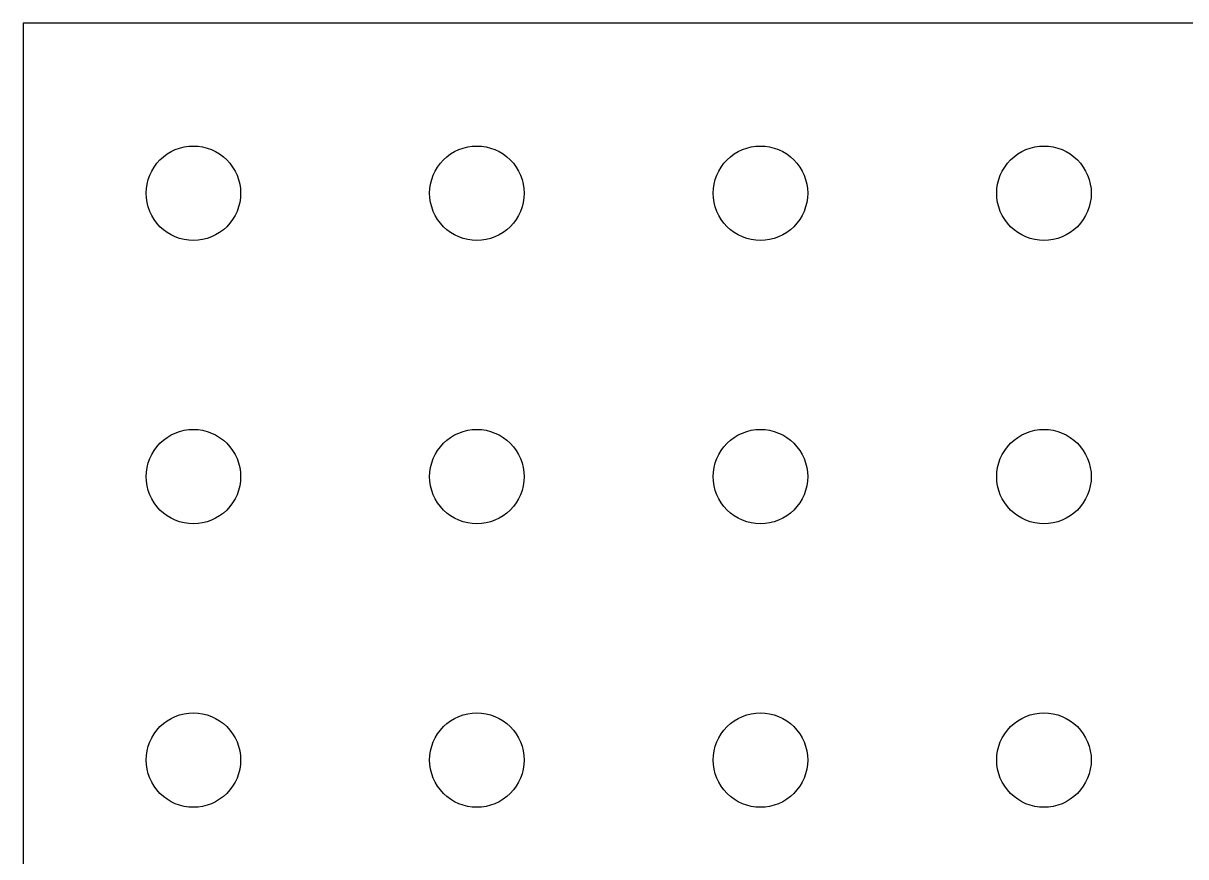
# Model space of a CAD drawing. Header units: metres. Extents: x -9 to 114, y -247 to 114.
# Drawn here: x -9 to 52.5, y 69.9 to 114 of the extents above; entities that cross this region are included whole.
import ezdxf

# ---------------------------------------------------------------- set-up
doc = ezdxf.new("R2010")
doc.units = ezdxf.units.M

msp = doc.modelspace()

# ---------------------------------------------------------------- linework, layer by layer
for p, q in [((114, 114), (-9, 114)), ((-9, 114), (-9, -9)), ((-1.58597, 106.933), (-1.38892, 107.079)), ((-1.38892, 107.079), (-1.17848, 107.205)), ((-1.17848, 107.205), (-0.956696, 107.31)), ((-0.956696, 107.31), (-0.725708, 107.392)), ((-0.725708, 107.392), (-0.487717, 107.452)), ((-0.487717, 107.452), (-0.245041, 107.488)), ((-0.245041, 107.488), (0, 107.5)), ((0, 107.5), (0.245041, 107.488)), ((0.245041, 107.488), (0.487717, 107.452)), ((0.487717, 107.452), (0.725708, 107.392)), ((0.725708, 107.392), (0.956696, 107.31)), ((0.956696, 107.31), (1.17848, 107.205)), ((1.17848, 107.205), (1.38892, 107.079)), ((1.38892, 107.079), (1.58597, 106.933)), ((13.414, 106.933), (13.6111, 107.079)), ((13.6111, 107.079), (13.8215, 107.205)), ((13.8215, 107.205), (14.0433, 107.31)), ((14.0433, 107.31), (14.2743, 107.392)), ((14.2743, 107.392), (14.5123, 107.452)), ((14.5123, 107.452), (14.7549, 107.488)), ((14.7549, 107.488), (15, 107.5)), ((15, 107.5), (15.245, 107.488)), ((15.245, 107.488), (15.4877, 107.452)), ((15.4877, 107.452), (15.7257, 107.392)), ((15.7257, 107.392), (15.9567, 107.31)), ((15.9567, 107.31), (16.1785, 107.205)), ((16.1785, 107.205), (16.3889, 107.079)), ((16.3889, 107.079), (16.586, 106.933)), ((28.414, 106.933), (28.6111, 107.079)), ((28.6111, 107.079), (28.8215, 107.205)), ((28.8215, 107.205), (29.0433, 107.31)), ((29.0433, 107.31), (29.2743, 107.392)), ((29.2743, 107.392), (29.5123, 107.452)), ((29.5123, 107.452), (29.7549, 107.488)), ((29.7549, 107.488), (30, 107.5)), ((30, 107.5), (30.245, 107.488)), ((30.245, 107.488), (30.4877, 107.452)), ((30.4877, 107.452), (30.7257, 107.392)), ((30.7257, 107.392), (30.9567, 107.31)), ((30.9567, 107.31), (31.1785, 107.205)), ((31.1785, 107.205), (31.3889, 107.079)), ((31.3889, 107.079), (31.586, 106.933)), ((43.414, 106.933), (43.6111, 107.079)), ((43.6111, 107.079), (43.8215, 107.205)), ((43.8215, 107.205), (44.0433, 107.31)), ((44.0433, 107.31), (44.2743, 107.392)), ((44.2743, 107.392), (44.5123, 107.452)), ((44.5123, 107.452), (44.7549, 107.488)), ((44.7549, 107.488), (45, 107.5)), ((45, 107.5), (45.245, 107.488)), ((45.245, 107.488), (45.4877, 107.452)), ((45.4877, 107.452), (45.7257, 107.392)), ((45.7257, 107.392), (45.9567, 107.31)), ((45.9567, 107.31), (46.1785, 107.205)), ((46.1785, 107.205), (46.3889, 107.079)), ((46.3889, 107.079), (46.586, 106.933)), ((-2.07866, 106.389), (-1.93253, 106.586)), ((-1.93253, 106.586), (-1.76776, 106.768)), ((-1.76776, 106.768), (-1.58597, 106.933)), ((1.58597, 106.933), (1.76776, 106.768)), ((1.76776, 106.768), (1.93253, 106.586)), ((1.93253, 106.586), (2.07866, 106.389)), ((12.9213, 106.389), (13.0675, 106.586)), ((13.0675, 106.586), (13.2322, 106.768)), ((13.2322, 106.768), (13.414, 106.933)), ((16.586, 106.933), (16.7678, 106.768)), ((16.7678, 106.768), (16.9325, 106.586)), ((16.9325, 106.586), (17.0787, 106.389)), ((27.9213, 106.389), (28.0675, 106.586)), ((28.0675, 106.586), (28.2322, 106.768)), ((28.2322, 106.768), (28.414, 106.933)), ((31.586, 106.933), (31.7678, 106.768)), ((31.7678, 106.768), (31.9325, 106.586)), ((31.9325, 106.586), (32.0787, 106.389)), ((42.9213, 106.389), (43.0675, 106.586)), ((43.0675, 106.586), (43.2322, 106.768)), ((43.2322, 106.768), (43.414, 106.933)), ((46.586, 106.933), (46.7678, 106.768)), ((46.7678, 106.768), (46.9325, 106.586)), ((46.9325, 106.586), (47.0787, 106.389)), ((-2.39235, 105.726), (-2.30969, 105.957)), ((-2.30969, 105.957), (-2.20479, 106.178)), ((-2.20479, 106.178), (-2.07866, 106.389)), ((2.07866, 106.389), (2.20479, 106.178)), ((2.20479, 106.178), (2.30969, 105.957)), ((2.30969, 105.957), (2.39235, 105.726)), ((12.6076, 105.726), (12.6903, 105.957)), ((12.6903, 105.957), (12.7952, 106.178)), ((12.7952, 106.178), (12.9213, 106.389)), ((17.0787, 106.389), (17.2048, 106.178)), ((17.2048, 106.178), (17.3097, 105.957)), ((17.3097, 105.957), (17.3923, 105.726)), ((27.6076, 105.726), (27.6903, 105.957)), ((27.6903, 105.957), (27.7952, 106.178)), ((27.7952, 106.178), (27.9213, 106.389)), ((32.0787, 106.389), (32.2048, 106.178)), ((32.2048, 106.178), (32.3097, 105.957)), ((32.3097, 105.957), (32.3923, 105.726)), ((42.6077, 105.726), (42.6903, 105.957)), ((42.6903, 105.957), (42.7952, 106.178)), ((42.7952, 106.178), (42.9213, 106.389)), ((47.0787, 106.389), (47.2048, 106.178)), ((47.2048, 106.178), (47.3097, 105.957)), ((47.3097, 105.957), (47.3923, 105.726)), ((-2.5, 105), (-2.48796, 105.245)), ((-2.48796, 105.245), (-2.45195, 105.488)), ((-2.45195, 105.488), (-2.39235, 105.726)), ((2.39235, 105.726), (2.45195, 105.488)), ((2.45195, 105.488), (2.48796, 105.245)), ((2.48796, 105.245), (2.5, 105)), ((12.5, 105), (12.512, 105.245)), ((12.512, 105.245), (12.548, 105.488)), ((12.548, 105.488), (12.6076, 105.726)), ((17.3923, 105.726), (17.452, 105.488)), ((17.452, 105.488), (17.488, 105.245)), ((17.488, 105.245), (17.5, 105)), ((27.5, 105), (27.512, 105.245)), ((27.512, 105.245), (27.548, 105.488)), ((27.548, 105.488), (27.6076, 105.726)), ((32.3923, 105.726), (32.452, 105.488)), ((32.452, 105.488), (32.488, 105.245)), ((32.488, 105.245), (32.5, 105)), ((42.5, 105), (42.512, 105.245)), ((42.512, 105.245), (42.548, 105.488)), ((42.548, 105.488), (42.6077, 105.726)), ((47.3923, 105.726), (47.452, 105.488)), ((47.452, 105.488), (47.488, 105.245)), ((47.488, 105.245), (47.5, 105)), ((-2.48796, 104.755), (-2.5, 105)), ((-2.45195, 104.512), (-2.48796, 104.755)), ((2.48796, 104.755), (2.45195, 104.512)), ((2.5, 105), (2.48796, 104.755)), ((12.512, 104.755), (12.5, 105)), ((12.548, 104.512), (12.512, 104.755)), ((17.488, 104.755), (17.452, 104.512)), ((17.5, 105), (17.488, 104.755)), ((27.512, 104.755), (27.5, 105)), ((27.548, 104.512), (27.512, 104.755)), ((32.488, 104.755), (32.452, 104.512)), ((32.5, 105), (32.488, 104.755)), ((42.512, 104.755), (42.5, 105)), ((42.548, 104.512), (42.512, 104.755)), ((47.488, 104.755), (47.452, 104.512)), ((47.5, 105), (47.488, 104.755)), ((-2.39235, 104.274), (-2.45195, 104.512)), ((-2.30969, 104.043), (-2.39235, 104.274)), ((-2.20479, 103.822), (-2.30969, 104.043)), ((2.30969, 104.043), (2.20479, 103.822)), ((2.39235, 104.274), (2.30969, 104.043)), ((2.45195, 104.512), (2.39235, 104.274)), ((12.6076, 104.274), (12.548, 104.512)), ((12.6903, 104.043), (12.6076, 104.274)), ((12.7952, 103.822), (12.6903, 104.043)), ((17.3097, 104.043), (17.2048, 103.822)), ((17.3923, 104.274), (17.3097, 104.043)), ((17.452, 104.512), (17.3923, 104.274)), ((27.6076, 104.274), (27.548, 104.512)), ((27.6903, 104.043), (27.6076, 104.274)), ((27.7952, 103.822), (27.6903, 104.043)), ((32.3097, 104.043), (32.2048, 103.822)), ((32.3923, 104.274), (32.3097, 104.043)), ((32.452, 104.512), (32.3923, 104.274)), ((42.6077, 104.274), (42.548, 104.512)), ((42.6903, 104.043), (42.6077, 104.274)), ((42.7952, 103.822), (42.6903, 104.043)), ((47.3097, 104.043), (47.2048, 103.822)), ((47.3923, 104.274), (47.3097, 104.043)), ((47.452, 104.512), (47.3923, 104.274)), ((-2.07866, 103.611), (-2.20479, 103.822)), ((-1.93253, 103.414), (-2.07866, 103.611)), ((-1.76776, 103.232), (-1.93253, 103.414)), ((1.93253, 103.414), (1.76776, 103.232)), ((2.07866, 103.611), (1.93253, 103.414)), ((2.20479, 103.822), (2.07866, 103.611)), ((12.9213, 103.611), (12.7952, 103.822)), ((13.0675, 103.414), (12.9213, 103.611)), ((13.2322, 103.232), (13.0675, 103.414)), ((16.9325, 103.414), (16.7678, 103.232)), ((17.0787, 103.611), (16.9325, 103.414)), ((17.2048, 103.822), (17.0787, 103.611)), ((27.9213, 103.611), (27.7952, 103.822)), ((28.0675, 103.414), (27.9213, 103.611)), ((28.2322, 103.232), (28.0675, 103.414)), ((31.9325, 103.414), (31.7678, 103.232)), ((32.0787, 103.611), (31.9325, 103.414)), ((32.2048, 103.822), (32.0787, 103.611)), ((42.9213, 103.611), (42.7952, 103.822)), ((43.0675, 103.414), (42.9213, 103.611)), ((43.2322, 103.232), (43.0675, 103.414)), ((46.9325, 103.414), (46.7678, 103.232)), ((47.0787, 103.611), (46.9325, 103.414)), ((47.2048, 103.822), (47.0787, 103.611)), ((-1.58597, 103.067), (-1.76776, 103.232)), ((-1.38892, 102.921), (-1.58597, 103.067)), ((-1.17848, 102.795), (-1.38892, 102.921)), ((-0.956696, 102.69), (-1.17848, 102.795)), ((1.17848, 102.795), (0.956696, 102.69)), ((1.38892, 102.921), (1.17848, 102.795)), ((1.58597, 103.067), (1.38892, 102.921)), ((1.76776, 103.232), (1.58597, 103.067)), ((13.414, 103.067), (13.2322, 103.232)), ((13.6111, 102.921), (13.414, 103.067)), ((13.8215, 102.795), (13.6111, 102.921)), ((14.0433, 102.69), (13.8215, 102.795)), ((16.1785, 102.795), (15.9567, 102.69)), ((16.3889, 102.921), (16.1785, 102.795)), ((16.586, 103.067), (16.3889, 102.921)), ((16.7678, 103.232), (16.586, 103.067)), ((28.414, 103.067), (28.2322, 103.232)), ((28.6111, 102.921), (28.414, 103.067)), ((28.8215, 102.795), (28.6111, 102.921)), ((29.0433, 102.69), (28.8215, 102.795)), ((31.1785, 102.795), (30.9567, 102.69)), ((31.3889, 102.921), (31.1785, 102.795)), ((31.586, 103.067), (31.3889, 102.921)), ((31.7678, 103.232), (31.586, 103.067)), ((43.414, 103.067), (43.2322, 103.232)), ((43.6111, 102.921), (43.414, 103.067)), ((43.8215, 102.795), (43.6111, 102.921)), ((44.0433, 102.69), (43.8215, 102.795)), ((46.1785, 102.795), (45.9567, 102.69)), ((46.3889, 102.921), (46.1785, 102.795)), ((46.586, 103.067), (46.3889, 102.921)), ((46.7678, 103.232), (46.586, 103.067)), ((-0.725708, 102.608), (-0.956696, 102.69)), ((-0.487717, 102.548), (-0.725708, 102.608)), ((-0.245041, 102.512), (-0.487717, 102.548)), ((0, 102.5), (-0.245041, 102.512)), ((0.245041, 102.512), (0, 102.5)), ((0.487717, 102.548), (0.245041, 102.512)), ((0.725708, 102.608), (0.487717, 102.548)), ((0.956696, 102.69), (0.725708, 102.608)), ((14.2743, 102.608), (14.0433, 102.69)), ((14.5123, 102.548), (14.2743, 102.608)), ((14.7549, 102.512), (14.5123, 102.548)), ((15, 102.5), (14.7549, 102.512)), ((15.245, 102.512), (15, 102.5)), ((15.4877, 102.548), (15.245, 102.512)), ((15.7257, 102.608), (15.4877, 102.548)), ((15.9567, 102.69), (15.7257, 102.608)), ((29.2743, 102.608), (29.0433, 102.69)), ((29.5123, 102.548), (29.2743, 102.608)), ((29.7549, 102.512), (29.5123, 102.548)), ((30, 102.5), (29.7549, 102.512)), ((30.245, 102.512), (30, 102.5)), ((30.4877, 102.548), (30.245, 102.512)), ((30.7257, 102.608), (30.4877, 102.548)), ((30.9567, 102.69), (30.7257, 102.608)), ((44.2743, 102.608), (44.0433, 102.69)), ((44.5123, 102.548), (44.2743, 102.608)), ((44.7549, 102.512), (44.5123, 102.548)), ((45, 102.5), (44.7549, 102.512)), ((45.245, 102.512), (45, 102.5)), ((45.4877, 102.548), (45.245, 102.512)), ((45.7257, 102.608), (45.4877, 102.548)), ((45.9567, 102.69), (45.7257, 102.608)), ((-1.17848, 92.2048), (-0.956696, 92.3097)), ((-0.956696, 92.3097), (-0.725708, 92.3923)), ((-0.725708, 92.3923), (-0.487717, 92.452)), ((-0.487717, 92.452), (-0.245041, 92.488)), ((-0.245041, 92.488), (0, 92.5)), ((0, 92.5), (0.245041, 92.488)), ((0.245041, 92.488), (0.487717, 92.452)), ((0.487717, 92.452), (0.725708, 92.3923)), ((0.725708, 92.3923), (0.956696, 92.3097)), ((0.956696, 92.3097), (1.17848, 92.2048)), ((13.8215, 92.2048), (14.0433, 92.3097)), ((14.0433, 92.3097), (14.2743, 92.3923)), ((14.2743, 92.3923), (14.5123, 92.452)), ((14.5123, 92.452), (14.7549, 92.488)), ((14.7549, 92.488), (15, 92.5)), ((15, 92.5), (15.245, 92.488)), ((15.245, 92.488), (15.4877, 92.452)), ((15.4877, 92.452), (15.7257, 92.3923)), ((15.7257, 92.3923), (15.9567, 92.3097)), ((15.9567, 92.3097), (16.1785, 92.2048)), ((28.8215, 92.2048), (29.0433, 92.3097)), ((29.0433, 92.3097), (29.2743, 92.3923)), ((29.2743, 92.3923), (29.5123, 92.452)), ((29.5123, 92.452), (29.7549, 92.488)), ((29.7549, 92.488), (30, 92.5)), ((30, 92.5), (30.245, 92.488)), ((30.245, 92.488), (30.4877, 92.452)), ((30.4877, 92.452), (30.7257, 92.3923)), ((30.7257, 92.3923), (30.9567, 92.3097)), ((30.9567, 92.3097), (31.1785, 92.2048)), ((43.8215, 92.2048), (44.0433, 92.3097)), ((44.0433, 92.3097), (44.2743, 92.3923)), ((44.2743, 92.3923), (44.5123, 92.452)), ((44.5123, 92.452), (44.7549, 92.488)), ((44.7549, 92.488), (45, 92.5)), ((45, 92.5), (45.245, 92.488)), ((45.245, 92.488), (45.4877, 92.452)), ((45.4877, 92.452), (45.7257, 92.3923)), ((45.7257, 92.3923), (45.9567, 92.3097)), ((45.9567, 92.3097), (46.1785, 92.2048)), ((-1.93253, 91.586), (-1.76776, 91.7678)), ((-1.76776, 91.7678), (-1.58597, 91.9325)), ((-1.58597, 91.9325), (-1.38892, 92.0787)), ((-1.38892, 92.0787), (-1.17848, 92.2048)), ((1.17848, 92.2048), (1.38892, 92.0787)), ((1.38892, 92.0787), (1.58597, 91.9325)), ((1.58597, 91.9325), (1.76776, 91.7678)), ((1.76776, 91.7678), (1.93253, 91.586)), ((13.0675, 91.586), (13.2322, 91.7678)), ((13.2322, 91.7678), (13.414, 91.9325)), ((13.414, 91.9325), (13.6111, 92.0787)), ((13.6111, 92.0787), (13.8215, 92.2048)), ((16.1785, 92.2048), (16.3889, 92.0787)), ((16.3889, 92.0787), (16.586, 91.9325)), ((16.586, 91.9325), (16.7678, 91.7678)), ((16.7678, 91.7678), (16.9325, 91.586)), ((28.0675, 91.586), (28.2322, 91.7678)), ((28.2322, 91.7678), (28.414, 91.9325)), ((28.414, 91.9325), (28.6111, 92.0787)), ((28.6111, 92.0787), (28.8215, 92.2048)), ((31.1785, 92.2048), (31.3889, 92.0787)), ((31.3889, 92.0787), (31.586, 91.9325)), ((31.586, 91.9325), (31.7678, 91.7678)), ((31.7678, 91.7678), (31.9325, 91.586)), ((43.0675, 91.586), (43.2322, 91.7678)), ((43.2322, 91.7678), (43.414, 91.9325)), ((43.414, 91.9325), (43.6111, 92.0787)), ((43.6111, 92.0787), (43.8215, 92.2048)), ((46.1785, 92.2048), (46.3889, 92.0787)), ((46.3889, 92.0787), (46.586, 91.9325)), ((46.586, 91.9325), (46.7678, 91.7678)), ((46.7678, 91.7678), (46.9325, 91.586)), ((-2.30969, 90.9567), (-2.20479, 91.1785)), ((-2.20479, 91.1785), (-2.07866, 91.3889)), ((-2.07866, 91.3889), (-1.93253, 91.586)), ((1.93253, 91.586), (2.07866, 91.3889)), ((2.07866, 91.3889), (2.20479, 91.1785)), ((2.20479, 91.1785), (2.30969, 90.9567)), ((12.6903, 90.9567), (12.7952, 91.1785)), ((12.7952, 91.1785), (12.9213, 91.3889)), ((12.9213, 91.3889), (13.0675, 91.586)), ((16.9325, 91.586), (17.0787, 91.3889)), ((17.0787, 91.3889), (17.2048, 91.1785)), ((17.2048, 91.1785), (17.3097, 90.9567)), ((27.6903, 90.9567), (27.7952, 91.1785)), ((27.7952, 91.1785), (27.9213, 91.3889)), ((27.9213, 91.3889), (28.0675, 91.586)), ((31.9325, 91.586), (32.0787, 91.3889)), ((32.0787, 91.3889), (32.2048, 91.1785)), ((32.2048, 91.1785), (32.3097, 90.9567)), ((42.6903, 90.9567), (42.7952, 91.1785)), ((42.7952, 91.1785), (42.9213, 91.3889)), ((42.9213, 91.3889), (43.0675, 91.586)), ((46.9325, 91.586), (47.0787, 91.3889)), ((47.0787, 91.3889), (47.2048, 91.1785)), ((47.2048, 91.1785), (47.3097, 90.9567)), ((-2.48796, 90.245), (-2.45195, 90.4877)), ((-2.45195, 90.4877), (-2.39235, 90.7257)), ((-2.39235, 90.7257), (-2.30969, 90.9567)), ((2.30969, 90.9567), (2.39235, 90.7257)), ((2.39235, 90.7257), (2.45195, 90.4877)), ((2.45195, 90.4877), (2.48796, 90.245)), ((12.512, 90.245), (12.548, 90.4877)), ((12.548, 90.4877), (12.6076, 90.7257)), ((12.6076, 90.7257), (12.6903, 90.9567)), ((17.3097, 90.9567), (17.3923, 90.7257)), ((17.3923, 90.7257), (17.452, 90.4877)), ((17.452, 90.4877), (17.488, 90.245)), ((27.512, 90.245), (27.548, 90.4877)), ((27.548, 90.4877), (27.6076, 90.7257)), ((27.6076, 90.7257), (27.6903, 90.9567)), ((32.3097, 90.9567), (32.3923, 90.7257)), ((32.3923, 90.7257), (32.452, 90.4877)), ((32.452, 90.4877), (32.488, 90.245)), ((42.512, 90.245), (42.548, 90.4877)), ((42.548, 90.4877), (42.6077, 90.7257)), ((42.6077, 90.7257), (42.6903, 90.9567)), ((47.3097, 90.9567), (47.3923, 90.7257)), ((47.3923, 90.7257), (47.452, 90.4877)), ((47.452, 90.4877), (47.488, 90.245)), ((-2.5, 90), (-2.48796, 90.245)), ((-2.48796, 89.755), (-2.5, 90)), ((2.48796, 90.245), (2.5, 90)), ((2.5, 90), (2.48796, 89.755)), ((12.5, 90), (12.512, 90.245)), ((12.512, 89.755), (12.5, 90)), ((17.488, 90.245), (17.5, 90)), ((17.5, 90), (17.488, 89.755)), ((27.5, 90), (27.512, 90.245)), ((27.512, 89.755), (27.5, 90)), ((32.488, 90.245), (32.5, 90)), ((32.5, 90), (32.488, 89.755)), ((42.5, 90), (42.512, 90.245)), ((42.512, 89.755), (42.5, 90)), ((47.488, 90.245), (47.5, 90)), ((47.5, 90), (47.488, 89.755)), ((-2.45195, 89.5123), (-2.48796, 89.755)), ((-2.39235, 89.2743), (-2.45195, 89.5123)), ((-2.30969, 89.0433), (-2.39235, 89.2743)), ((2.39235, 89.2743), (2.30969, 89.0433)), ((2.45195, 89.5123), (2.39235, 89.2743)), ((2.48796, 89.755), (2.45195, 89.5123)), ((12.548, 89.5123), (12.512, 89.755)), ((12.6076, 89.2743), (12.548, 89.5123)), ((12.6903, 89.0433), (12.6076, 89.2743)), ((17.3923, 89.2743), (17.3097, 89.0433)), ((17.452, 89.5123), (17.3923, 89.2743)), ((17.488, 89.755), (17.452, 89.5123)), ((27.548, 89.5123), (27.512, 89.755)), ((27.6076, 89.2743), (27.548, 89.5123)), ((27.6903, 89.0433), (27.6076, 89.2743)), ((32.3923, 89.2743), (32.3097, 89.0433)), ((32.452, 89.5123), (32.3923, 89.2743)), ((32.488, 89.755), (32.452, 89.5123)), ((42.548, 89.5123), (42.512, 89.755)), ((42.6077, 89.2743), (42.548, 89.5123)), ((42.6903, 89.0433), (42.6077, 89.2743)), ((47.3923, 89.2743), (47.3097, 89.0433)), ((47.452, 89.5123), (47.3923, 89.2743)), ((47.488, 89.755), (47.452, 89.5123)), ((-2.20479, 88.8215), (-2.30969, 89.0433)), ((-2.07866, 88.6111), (-2.20479, 88.8215)), ((-1.93253, 88.414), (-2.07866, 88.6111)), ((2.07866, 88.6111), (1.93253, 88.414)), ((2.20479, 88.8215), (2.07866, 88.6111)), ((2.30969, 89.0433), (2.20479, 88.8215)), ((12.7952, 88.8215), (12.6903, 89.0433)), ((12.9213, 88.6111), (12.7952, 88.8215)), ((13.0675, 88.414), (12.9213, 88.6111)), ((17.0787, 88.6111), (16.9325, 88.414)), ((17.2048, 88.8215), (17.0787, 88.6111)), ((17.3097, 89.0433), (17.2048, 88.8215)), ((27.7952, 88.8215), (27.6903, 89.0433)), ((27.9213, 88.6111), (27.7952, 88.8215)), ((28.0675, 88.414), (27.9213, 88.6111)), ((32.0787, 88.6111), (31.9325, 88.414)), ((32.2048, 88.8215), (32.0787, 88.6111)), ((32.3097, 89.0433), (32.2048, 88.8215)), ((42.7952, 88.8215), (42.6903, 89.0433)), ((42.9213, 88.6111), (42.7952, 88.8215)), ((43.0675, 88.414), (42.9213, 88.6111)), ((47.0787, 88.6111), (46.9325, 88.414)), ((47.2048, 88.8215), (47.0787, 88.6111)), ((47.3097, 89.0433), (47.2048, 88.8215)), ((-1.76776, 88.2322), (-1.93253, 88.414)), ((-1.58597, 88.0675), (-1.76776, 88.2322)), ((-1.38892, 87.9213), (-1.58597, 88.0675)), ((1.58597, 88.0675), (1.38892, 87.9213)), ((1.76776, 88.2322), (1.58597, 88.0675)), ((1.93253, 88.414), (1.76776, 88.2322)), ((13.2322, 88.2322), (13.0675, 88.414)), ((13.414, 88.0675), (13.2322, 88.2322)), ((13.6111, 87.9213), (13.414, 88.0675)), ((16.586, 88.0675), (16.3889, 87.9213)), ((16.7678, 88.2322), (16.586, 88.0675)), ((16.9325, 88.414), (16.7678, 88.2322)), ((28.2322, 88.2322), (28.0675, 88.414)), ((28.414, 88.0675), (28.2322, 88.2322)), ((28.6111, 87.9213), (28.414, 88.0675)), ((31.586, 88.0675), (31.3889, 87.9213)), ((31.7678, 88.2322), (31.586, 88.0675)), ((31.9325, 88.414), (31.7678, 88.2322)), ((43.2322, 88.2322), (43.0675, 88.414)), ((43.414, 88.0675), (43.2322, 88.2322)), ((43.6111, 87.9213), (43.414, 88.0675)), ((46.586, 88.0675), (46.3889, 87.9213)), ((46.7678, 88.2322), (46.586, 88.0675)), ((46.9325, 88.414), (46.7678, 88.2322)), ((-1.17848, 87.7952), (-1.38892, 87.9213)), ((-0.956696, 87.6903), (-1.17848, 87.7952)), ((-0.725708, 87.6077), (-0.956696, 87.6903)), ((-0.487717, 87.548), (-0.725708, 87.6077)), ((-0.245041, 87.512), (-0.487717, 87.548)), ((0, 87.5), (-0.245041, 87.512)), ((0.245041, 87.512), (0, 87.5)), ((0.487717, 87.548), (0.245041, 87.512)), ((0.725708, 87.6077), (0.487717, 87.548)), ((0.956696, 87.6903), (0.725708, 87.6077)), ((1.17848, 87.7952), (0.956696, 87.6903)), ((1.38892, 87.9213), (1.17848, 87.7952)), ((13.8215, 87.7952), (13.6111, 87.9213)), ((14.0433, 87.6903), (13.8215, 87.7952)), ((14.2743, 87.6077), (14.0433, 87.6903)), ((14.5123, 87.548), (14.2743, 87.6077)), ((14.7549, 87.512), (14.5123, 87.548)), ((15, 87.5), (14.7549, 87.512)), ((15.245, 87.512), (15, 87.5)), ((15.4877, 87.548), (15.245, 87.512)), ((15.7257, 87.6077), (15.4877, 87.548)), ((15.9567, 87.6903), (15.7257, 87.6077)), ((16.1785, 87.7952), (15.9567, 87.6903)), ((16.3889, 87.9213), (16.1785, 87.7952)), ((28.8215, 87.7952), (28.6111, 87.9213)), ((29.0433, 87.6903), (28.8215, 87.7952)), ((29.2743, 87.6077), (29.0433, 87.6903)), ((29.5123, 87.548), (29.2743, 87.6077)), ((29.7549, 87.512), (29.5123, 87.548)), ((30, 87.5), (29.7549, 87.512)), ((30.245, 87.512), (30, 87.5)), ((30.4877, 87.548), (30.245, 87.512)), ((30.7257, 87.6077), (30.4877, 87.548)), ((30.9567, 87.6903), (30.7257, 87.6077)), ((31.1785, 87.7952), (30.9567, 87.6903)), ((31.3889, 87.9213), (31.1785, 87.7952)), ((43.8215, 87.7952), (43.6111, 87.9213)), ((44.0433, 87.6903), (43.8215, 87.7952)), ((44.2743, 87.6077), (44.0433, 87.6903)), ((44.5123, 87.548), (44.2743, 87.6077)), ((44.7549, 87.512), (44.5123, 87.548)), ((45, 87.5), (44.7549, 87.512)), ((45.245, 87.512), (45, 87.5)), ((45.4877, 87.548), (45.245, 87.512)), ((45.7257, 87.6077), (45.4877, 87.548)), ((45.9567, 87.6903), (45.7257, 87.6077)), ((46.1785, 87.7952), (45.9567, 87.6903)), ((46.3889, 87.9213), (46.1785, 87.7952)), ((-0.245041, 77.488), (0, 77.5)), ((0, 77.5), (0.245041, 77.488)), ((14.7549, 77.488), (15, 77.5)), ((15, 77.5), (15.245, 77.488)), ((29.7549, 77.488), (30, 77.5)), ((30, 77.5), (30.245, 77.488)), ((44.7549, 77.488), (45, 77.5)), ((45, 77.5), (45.245, 77.488)), ((-1.76776, 76.7678), (-1.58597, 76.9325)), ((-1.58597, 76.9325), (-1.38892, 77.0787)), ((-1.38892, 77.0787), (-1.17848, 77.2048)), ((-1.17848, 77.2048), (-0.956696, 77.3097)), ((-0.956696, 77.3097), (-0.725708, 77.3923)), ((-0.725708, 77.3923), (-0.487717, 77.452)), ((-0.487717, 77.452), (-0.245041, 77.488)), ((0.245041, 77.488), (0.487717, 77.452)), ((0.487717, 77.452), (0.725708, 77.3923)), ((0.725708, 77.3923), (0.956696, 77.3097)), ((0.956696, 77.3097), (1.17848, 77.2048)), ((1.17848, 77.2048), (1.38892, 77.0787)), ((1.38892, 77.0787), (1.58597, 76.9325)), ((1.58597, 76.9325), (1.76776, 76.7678)), ((13.2322, 76.7678), (13.414, 76.9325)), ((13.414, 76.9325), (13.6111, 77.0787)), ((13.6111, 77.0787), (13.8215, 77.2048)), ((13.8215, 77.2048), (14.0433, 77.3097)), ((14.0433, 77.3097), (14.2743, 77.3923)), ((14.2743, 77.3923), (14.5123, 77.452)), ((14.5123, 77.452), (14.7549, 77.488)), ((15.245, 77.488), (15.4877, 77.452)), ((15.4877, 77.452), (15.7257, 77.3923)), ((15.7257, 77.3923), (15.9567, 77.3097)), ((15.9567, 77.3097), (16.1785, 77.2048)), ((16.1785, 77.2048), (16.3889, 77.0787)), ((16.3889, 77.0787), (16.586, 76.9325)), ((16.586, 76.9325), (16.7678, 76.7678)), ((28.2322, 76.7678), (28.414, 76.9325)), ((28.414, 76.9325), (28.6111, 77.0787)), ((28.6111, 77.0787), (28.8215, 77.2048)), ((28.8215, 77.2048), (29.0433, 77.3097)), ((29.0433, 77.3097), (29.2743, 77.3923)), ((29.2743, 77.3923), (29.5123, 77.452)), ((29.5123, 77.452), (29.7549, 77.488)), ((30.245, 77.488), (30.4877, 77.452)), ((30.4877, 77.452), (30.7257, 77.3923)), ((30.7257, 77.3923), (30.9567, 77.3097)), ((30.9567, 77.3097), (31.1785, 77.2048)), ((31.1785, 77.2048), (31.3889, 77.0787)), ((31.3889, 77.0787), (31.586, 76.9325)), ((31.586, 76.9325), (31.7678, 76.7678)), ((43.2322, 76.7678), (43.414, 76.9325)), ((43.414, 76.9325), (43.6111, 77.0787)), ((43.6111, 77.0787), (43.8215, 77.2048)), ((43.8215, 77.2048), (44.0433, 77.3097)), ((44.0433, 77.3097), (44.2743, 77.3923)), ((44.2743, 77.3923), (44.5123, 77.452)), ((44.5123, 77.452), (44.7549, 77.488)), ((45.245, 77.488), (45.4877, 77.452)), ((45.4877, 77.452), (45.7257, 77.3923)), ((45.7257, 77.3923), (45.9567, 77.3097)), ((45.9567, 77.3097), (46.1785, 77.2048)), ((46.1785, 77.2048), (46.3889, 77.0787)), ((46.3889, 77.0787), (46.586, 76.9325)), ((46.586, 76.9325), (46.7678, 76.7678)), ((-2.20479, 76.1785), (-2.07866, 76.3889)), ((-2.07866, 76.3889), (-1.93253, 76.586)), ((-1.93253, 76.586), (-1.76776, 76.7678)), ((1.76776, 76.7678), (1.93253, 76.586)), ((1.93253, 76.586), (2.07866, 76.3889)), ((2.07866, 76.3889), (2.20479, 76.1785)), ((12.7952, 76.1785), (12.9213, 76.3889)), ((12.9213, 76.3889), (13.0675, 76.586)), ((13.0675, 76.586), (13.2322, 76.7678)), ((16.7678, 76.7678), (16.9325, 76.586)), ((16.9325, 76.586), (17.0787, 76.3889)), ((17.0787, 76.3889), (17.2048, 76.1785)), ((27.7952, 76.1785), (27.9213, 76.3889)), ((27.9213, 76.3889), (28.0675, 76.586)), ((28.0675, 76.586), (28.2322, 76.7678)), ((31.7678, 76.7678), (31.9325, 76.586)), ((31.9325, 76.586), (32.0787, 76.3889)), ((32.0787, 76.3889), (32.2048, 76.1785)), ((42.7952, 76.1785), (42.9213, 76.3889)), ((42.9213, 76.3889), (43.0675, 76.586)), ((43.0675, 76.586), (43.2322, 76.7678)), ((46.7678, 76.7678), (46.9325, 76.586)), ((46.9325, 76.586), (47.0787, 76.3889)), ((47.0787, 76.3889), (47.2048, 76.1785)), ((-2.45195, 75.4877), (-2.39235, 75.7257)), ((-2.39235, 75.7257), (-2.30969, 75.9567)), ((-2.30969, 75.9567), (-2.20479, 76.1785)), ((2.20479, 76.1785), (2.30969, 75.9567)), ((2.30969, 75.9567), (2.39235, 75.7257)), ((2.39235, 75.7257), (2.45195, 75.4877)), ((12.548, 75.4877), (12.6076, 75.7257)), ((12.6076, 75.7257), (12.6903, 75.9567)), ((12.6903, 75.9567), (12.7952, 76.1785)), ((17.2048, 76.1785), (17.3097, 75.9567)), ((17.3097, 75.9567), (17.3923, 75.7257)), ((17.3923, 75.7257), (17.452, 75.4877)), ((27.548, 75.4877), (27.6076, 75.7257)), ((27.6076, 75.7257), (27.6903, 75.9567)), ((27.6903, 75.9567), (27.7952, 76.1785)), ((32.2048, 76.1785), (32.3097, 75.9567)), ((32.3097, 75.9567), (32.3923, 75.7257)), ((32.3923, 75.7257), (32.452, 75.4877)), ((42.548, 75.4877), (42.6077, 75.7257)), ((42.6077, 75.7257), (42.6903, 75.9567)), ((42.6903, 75.9567), (42.7952, 76.1785)), ((47.2048, 76.1785), (47.3097, 75.9567)), ((47.3097, 75.9567), (47.3923, 75.7257)), ((47.3923, 75.7257), (47.452, 75.4877)), ((-2.5, 75), (-2.48796, 75.245)), ((-2.48796, 75.245), (-2.45195, 75.4877)), ((2.45195, 75.4877), (2.48796, 75.245)), ((2.48796, 75.245), (2.5, 75)), ((12.5, 75), (12.512, 75.245)), ((12.512, 75.245), (12.548, 75.4877)), ((17.452, 75.4877), (17.488, 75.245)), ((17.488, 75.245), (17.5, 75)), ((27.5, 75), (27.512, 75.245)), ((27.512, 75.245), (27.548, 75.4877)), ((32.452, 75.4877), (32.488, 75.245)), ((32.488, 75.245), (32.5, 75)), ((42.5, 75), (42.512, 75.245)), ((42.512, 75.245), (42.548, 75.4877)), ((47.452, 75.4877), (47.488, 75.245)), ((47.488, 75.245), (47.5, 75)), ((-2.48796, 74.755), (-2.5, 75)), ((-2.45195, 74.5123), (-2.48796, 74.755)), ((-2.39235, 74.2743), (-2.45195, 74.5123)), ((2.45195, 74.5123), (2.39235, 74.2743)), ((2.48796, 74.755), (2.45195, 74.5123)), ((2.5, 75), (2.48796, 74.755)), ((12.512, 74.755), (12.5, 75)), ((12.548, 74.5123), (12.512, 74.755)), ((12.6076, 74.2743), (12.548, 74.5123)), ((17.452, 74.5123), (17.3923, 74.2743)), ((17.488, 74.755), (17.452, 74.5123)), ((17.5, 75), (17.488, 74.755)), ((27.512, 74.755), (27.5, 75)), ((27.548, 74.5123), (27.512, 74.755)), ((27.6076, 74.2743), (27.548, 74.5123)), ((32.452, 74.5123), (32.3923, 74.2743)), ((32.488, 74.755), (32.452, 74.5123)), ((32.5, 75), (32.488, 74.755)), ((42.512, 74.755), (42.5, 75)), ((42.548, 74.5123), (42.512, 74.755)), ((42.6077, 74.2743), (42.548, 74.5123)), ((47.452, 74.5123), (47.3923, 74.2743)), ((47.488, 74.755), (47.452, 74.5123)), ((47.5, 75), (47.488, 74.755)), ((-2.30969, 74.0433), (-2.39235, 74.2743)), ((-2.20479, 73.8215), (-2.30969, 74.0433)), ((-2.07866, 73.6111), (-2.20479, 73.8215)), ((2.20479, 73.8215), (2.07866, 73.6111)), ((2.30969, 74.0433), (2.20479, 73.8215)), ((2.39235, 74.2743), (2.30969, 74.0433)), ((12.6903, 74.0433), (12.6076, 74.2743)), ((12.7952, 73.8215), (12.6903, 74.0433)), ((12.9213, 73.6111), (12.7952, 73.8215)), ((17.2048, 73.8215), (17.0787, 73.6111)), ((17.3097, 74.0433), (17.2048, 73.8215)), ((17.3923, 74.2743), (17.3097, 74.0433)), ((27.6903, 74.0433), (27.6076, 74.2743)), ((27.7952, 73.8215), (27.6903, 74.0433)), ((27.9213, 73.6111), (27.7952, 73.8215)), ((32.2048, 73.8215), (32.0787, 73.6111)), ((32.3097, 74.0433), (32.2048, 73.8215)), ((32.3923, 74.2743), (32.3097, 74.0433)), ((42.6903, 74.0433), (42.6077, 74.2743)), ((42.7952, 73.8215), (42.6903, 74.0433)), ((42.9213, 73.6111), (42.7952, 73.8215)), ((47.2048, 73.8215), (47.0787, 73.6111)), ((47.3097, 74.0433), (47.2048, 73.8215)), ((47.3923, 74.2743), (47.3097, 74.0433)), ((-1.93253, 73.414), (-2.07866, 73.6111)), ((-1.76776, 73.2322), (-1.93253, 73.414)), ((-1.58597, 73.0675), (-1.76776, 73.2322)), ((1.76776, 73.2322), (1.58597, 73.0675)), ((1.93253, 73.414), (1.76776, 73.2322)), ((2.07866, 73.6111), (1.93253, 73.414)), ((13.0675, 73.414), (12.9213, 73.6111)), ((13.2322, 73.2322), (13.0675, 73.414)), ((13.414, 73.0675), (13.2322, 73.2322)), ((16.7678, 73.2322), (16.586, 73.0675)), ((16.9325, 73.414), (16.7678, 73.2322)), ((17.0787, 73.6111), (16.9325, 73.414)), ((28.0675, 73.414), (27.9213, 73.6111)), ((28.2322, 73.2322), (28.0675, 73.414)), ((28.414, 73.0675), (28.2322, 73.2322)), ((31.7678, 73.2322), (31.586, 73.0675)), ((31.9325, 73.414), (31.7678, 73.2322)), ((32.0787, 73.6111), (31.9325, 73.414)), ((43.0675, 73.414), (42.9213, 73.6111)), ((43.2322, 73.2322), (43.0675, 73.414)), ((43.414, 73.0675), (43.2322, 73.2322)), ((46.7678, 73.2322), (46.586, 73.0675)), ((46.9325, 73.414), (46.7678, 73.2322)), ((47.0787, 73.6111), (46.9325, 73.414)), ((-1.38892, 72.9213), (-1.58597, 73.0675)), ((-1.17848, 72.7952), (-1.38892, 72.9213)), ((-0.956696, 72.6903), (-1.17848, 72.7952)), ((-0.725708, 72.6077), (-0.956696, 72.6903)), ((-0.487717, 72.548), (-0.725708, 72.6077)), ((0.725708, 72.6077), (0.487717, 72.548)), ((0.956696, 72.6903), (0.725708, 72.6077)), ((1.17848, 72.7952), (0.956696, 72.6903)), ((1.38892, 72.9213), (1.17848, 72.7952)), ((1.58597, 73.0675), (1.38892, 72.9213)), ((13.6111, 72.9213), (13.414, 73.0675)), ((13.8215, 72.7952), (13.6111, 72.9213)), ((14.0433, 72.6903), (13.8215, 72.7952)), ((14.2743, 72.6077), (14.0433, 72.6903)), ((14.5123, 72.548), (14.2743, 72.6077)), ((15.7257, 72.6077), (15.4877, 72.548)), ((15.9567, 72.6903), (15.7257, 72.6077)), ((16.1785, 72.7952), (15.9567, 72.6903)), ((16.3889, 72.9213), (16.1785, 72.7952)), ((16.586, 73.0675), (16.3889, 72.9213)), ((28.6111, 72.9213), (28.414, 73.0675)), ((28.8215, 72.7952), (28.6111, 72.9213)), ((29.0433, 72.6903), (28.8215, 72.7952)), ((29.2743, 72.6077), (29.0433, 72.6903)), ((29.5123, 72.548), (29.2743, 72.6077)), ((30.7257, 72.6077), (30.4877, 72.548)), ((30.9567, 72.6903), (30.7257, 72.6077)), ((31.1785, 72.7952), (30.9567, 72.6903)), ((31.3889, 72.9213), (31.1785, 72.7952)), ((31.586, 73.0675), (31.3889, 72.9213)), ((43.6111, 72.9213), (43.414, 73.0675)), ((43.8215, 72.7952), (43.6111, 72.9213)), ((44.0433, 72.6903), (43.8215, 72.7952)), ((44.2743, 72.6077), (44.0433, 72.6903)), ((44.5123, 72.548), (44.2743, 72.6077)), ((45.7257, 72.6077), (45.4877, 72.548)), ((45.9567, 72.6903), (45.7257, 72.6077)), ((46.1785, 72.7952), (45.9567, 72.6903)), ((46.3889, 72.9213), (46.1785, 72.7952)), ((46.586, 73.0675), (46.3889, 72.9213)), ((-0.245041, 72.512), (-0.487717, 72.548)), ((0, 72.5), (-0.245041, 72.512)), ((0.245041, 72.512), (0, 72.5)), ((0.487717, 72.548), (0.245041, 72.512)), ((14.7549, 72.512), (14.5123, 72.548)), ((15, 72.5), (14.7549, 72.512)), ((15.245, 72.512), (15, 72.5)), ((15.4877, 72.548), (15.245, 72.512)), ((29.7549, 72.512), (29.5123, 72.548)), ((30, 72.5), (29.7549, 72.512)), ((30.245, 72.512), (30, 72.5)), ((30.4877, 72.548), (30.245, 72.512)), ((44.7549, 72.512), (44.5123, 72.548)), ((45, 72.5), (44.7549, 72.512)), ((45.245, 72.512), (45, 72.5)), ((45.4877, 72.548), (45.245, 72.512))]:
    msp.add_line(p, q)

doc.saveas('drawing.dxf')
